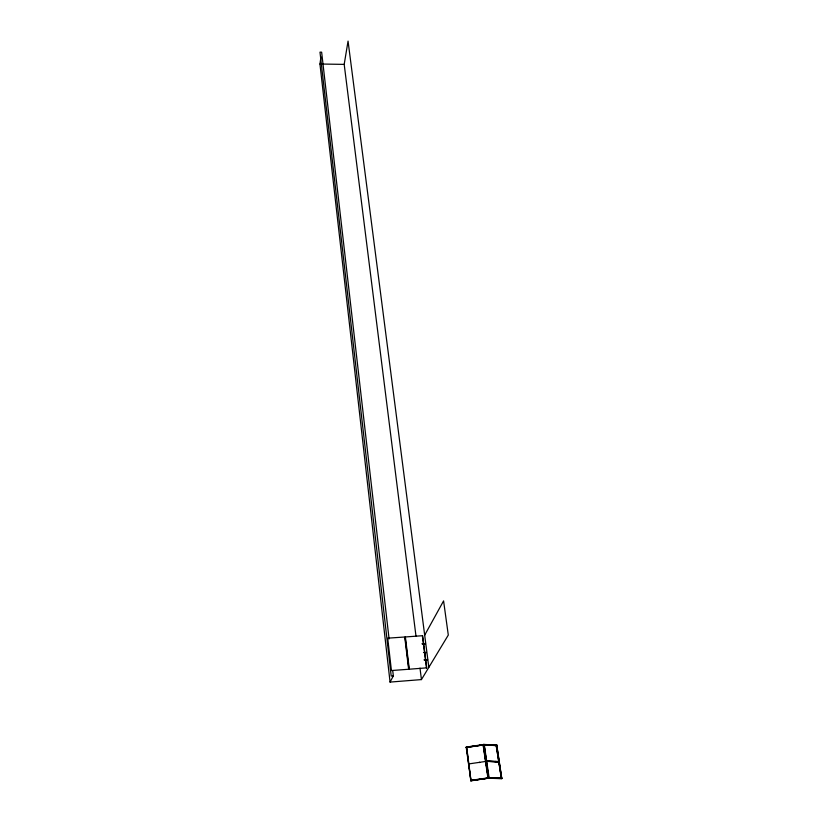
<?xml version="1.0" encoding="UTF-8"?>
<svg xmlns="http://www.w3.org/2000/svg" width="822" height="822" viewBox="0 0 822 822"><rect width="100%" height="100%" fill="white"/><g stroke="black" fill="none" stroke-linecap="round" stroke-linejoin="round"><path stroke-width="1.23" d="M424.676 635.17L443.582 600.903L448.298 635.077L421.439 679.589L390.06 682.085L319.953 64.013L320.96 56.913M416.004 636.279L344.192 64.383L348.055 41.1L428.827 667.341M483.942 744.64L466.29 747.64M498.707 761.696L486.686 761.326M488.7 778.054L483.953 744.444L496.94 745.122M501.533 778.455L496.519 745.184M501.626 778.29L488.371 777.889M390.06 682.085L393.337 675.91L392.752 670.803M425.303 653.644L426.032 652.38L423.494 652.576M470.975 780.397L466.721 747.578M488.237 777.941L483.305 745.009M484.014 744.455L466.187 747.106L470.914 780.9L470.811 780.366L489.1 777.715L484.302 744.907L466.187 747.116M484.045 744.814L496.714 745.667M496.724 745.513L496.19 745.646L501.471 778.095M470.903 780.828L488.895 778.074L470.831 780.499L466.567 747.568M486.737 761.08L498.872 761.491M495.656 761.47L495.841 762.004M495.327 761.696L495.974 761.48L495.337 762.056M489.182 777.704L488.587 777.931L501.461 778.249M483.634 744.444L488.638 778.249L484.024 744.444M501.184 778.167L501.759 778.157M466.228 747.424L483.696 744.835M468.961 763.895L485.381 761.48M470.862 780.695L488.535 778.105M496.283 745.626L501.307 778.198M393.337 675.91L391.2 676.074L319.994 52.146L321.638 52.176L389.083 638.92M319.953 64.013L344.192 64.383M488.658 777.746L501.903 778.105M488.412 778.187L501.965 778.506M488.576 778.249L501.677 778.66L496.735 745.112L501.831 778.609M483.048 745.009L496.991 745.513M486.47 761.223L498.923 761.809M486.501 761.408L498.903 761.819M483.521 744.598L496.94 745.184M483.521 744.64L496.776 745.42M479.586 762.241L479.647 762.6M488.247 778.085L483.418 744.835M487.908 777.818L483.11 744.979M483.418 744.485L483.521 745.009M422.662 635.766L426.782 667.916M420.001 668.122L421.439 679.589M405.061 637.05L408.966 669.303M425.488 643.523L425.128 644.171L421.953 643.79L425.488 643.523M427.563 659.593L427.193 660.22L423.998 659.871L427.563 659.593M426.464 667.875L409.294 669.211L405.38 636.958L422.354 635.714L426.464 667.875M408.647 669.262L391.416 670.536L387.707 638.17L404.743 636.999L408.647 669.262"/></g></svg>
